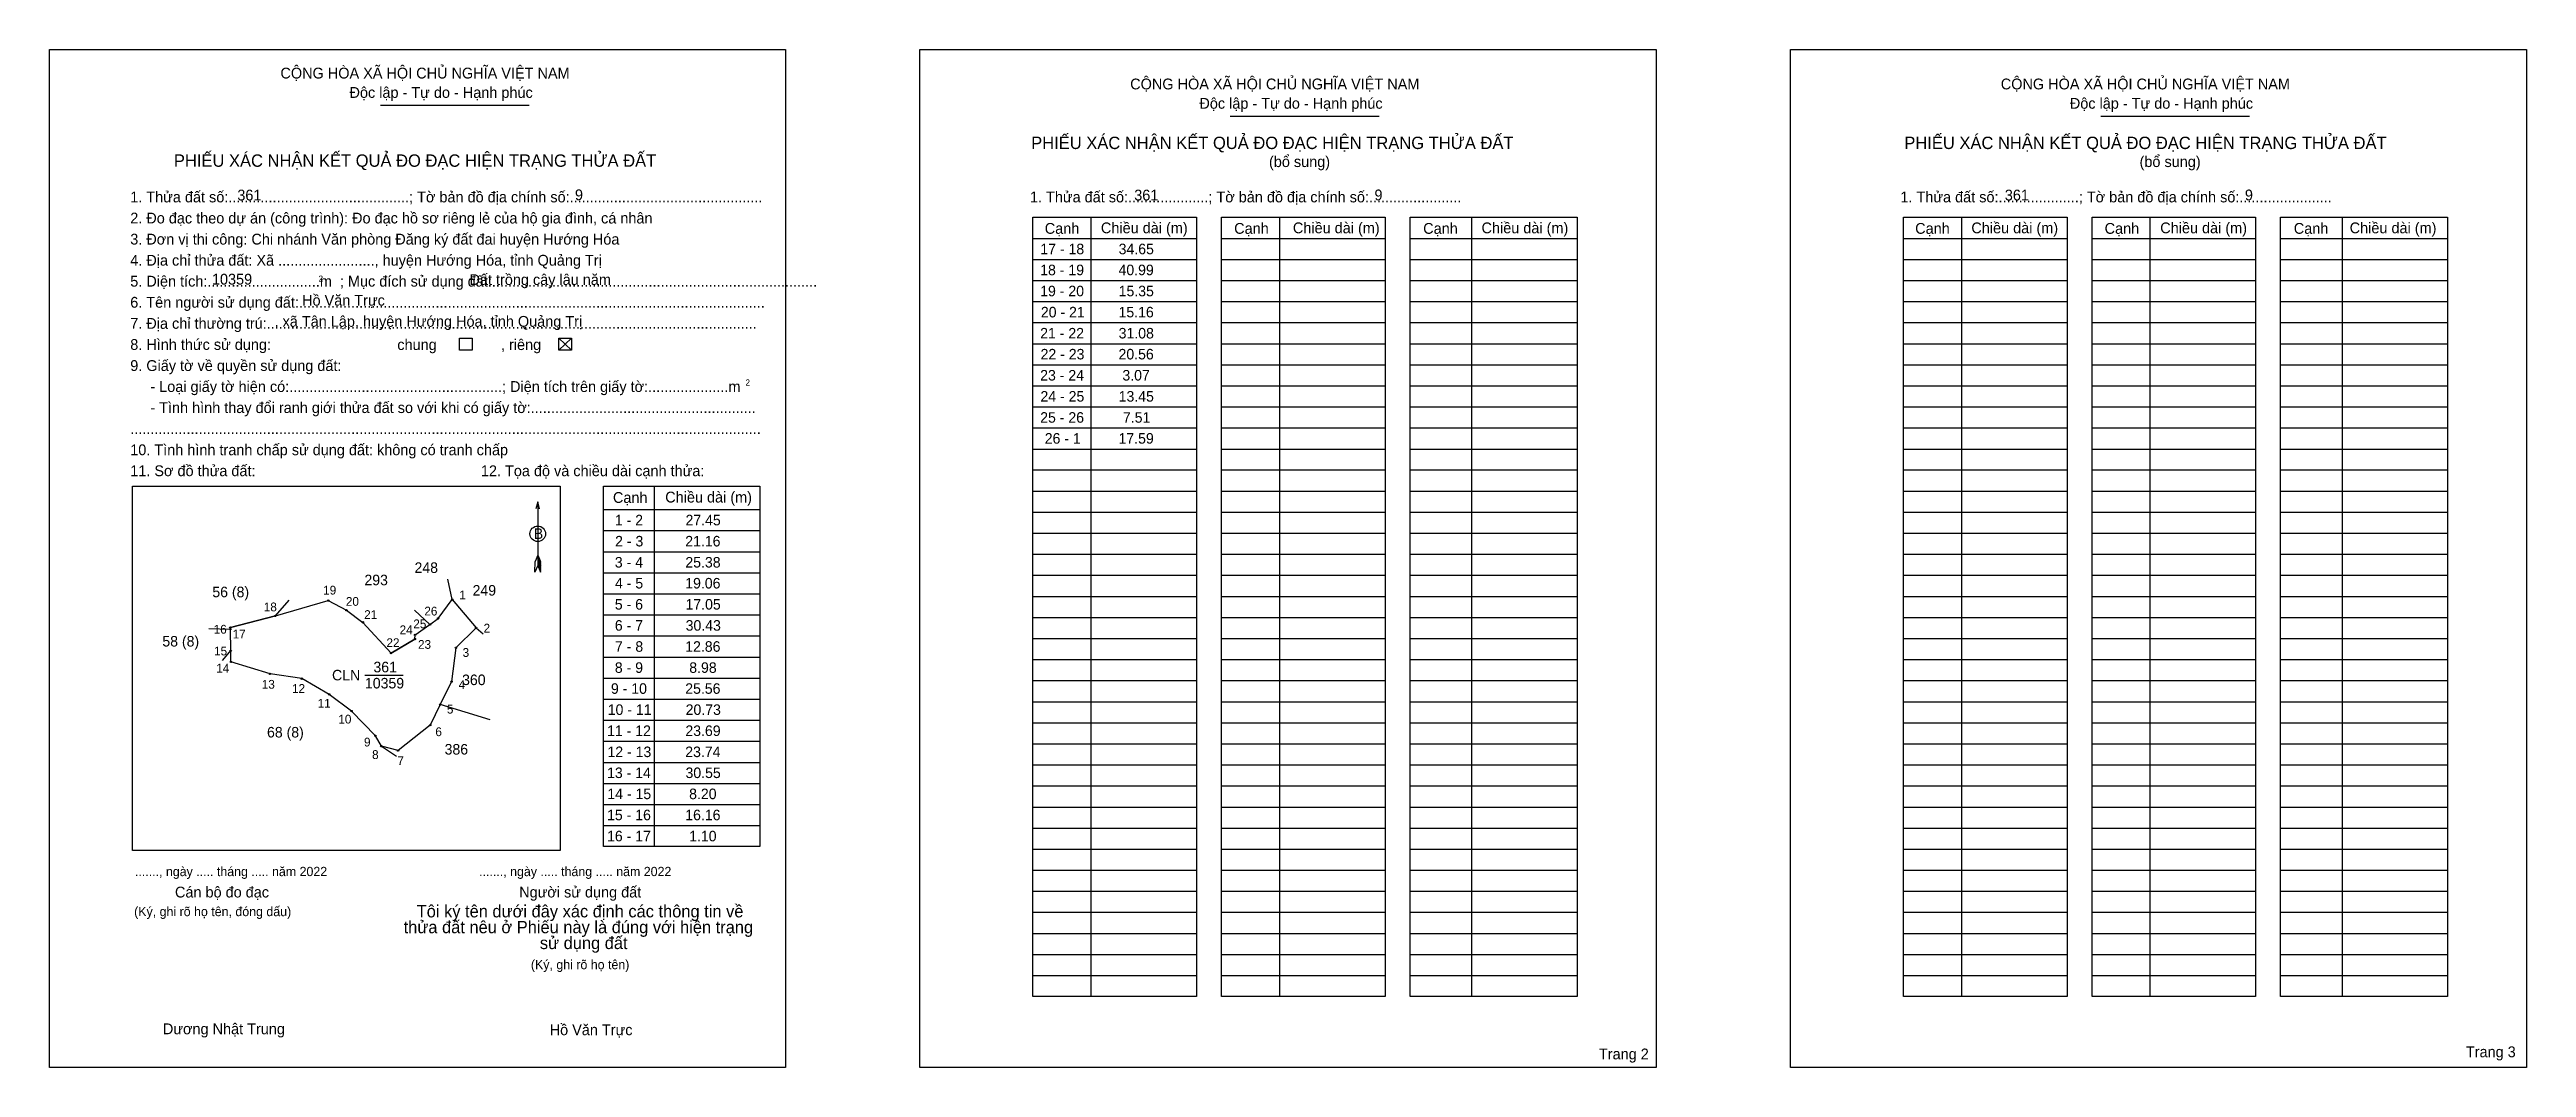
# Model space of a CAD drawing. Extents: x 544777 to 546621, y 1837233 to 1837991.
import ezdxf

# ---------------------------------------------------------------- set-up
doc = ezdxf.new("R2010")
doc.units = 0
for name, color, linetype in [('Level 1', 7, 'Continuous'), ('Level 10', 7, 'Continuous'), ('Level 11', 7, 'Continuous'), ('Level 13', 7, 'Continuous'), ('Level 2', 7, 'Continuous'), ('Level 25', 7, 'Continuous'), ('Level 27', 7, 'Continuous'), ('Level 36', 7, 'Continuous'), ('Level 48', 7, 'Continuous'), ('Level 50', 7, 'Continuous'), ('Level 52', 7, 'Continuous'), ('Level 55', 7, 'Continuous'), ('Level 6', 7, 'Continuous'), ('Level 9', 7, 'Continuous')]:
    doc.layers.add(name, color=color, linetype=linetype)

msp = doc.modelspace()

# ---------------------------------------------------------------- linework, layer by layer
at = {"layer": 'Level 1'}
for p, q in [((544777.1, 1837991.1), (544777.1, 1837991.1)), ((545425, 1837991.1), (545425, 1837991.1)), ((545023.4, 1837949.6), (545134.2, 1837949.6)), ((545656, 1837941.5), (545766.8, 1837941.5)), ((546303.9, 1837941.5), (546414.7, 1837941.5)), ((545509.1, 1837850.5), (545630.9, 1837850.5)), ((545552.3, 1837866.2), (545552.3, 1837286.2)), ((545649.5, 1837850.5), (545771.2, 1837850.5)), ((545692.6, 1837866.2), (545692.6, 1837286.2)), ((545789.8, 1837850.5), (545914.2, 1837850.5)), ((545835.6, 1837866.2), (545835.6, 1837286.2)), ((546157.1, 1837850.5), (546278.8, 1837850.5)), ((546200.2, 1837866.2), (546200.2, 1837286.2)), ((546297.4, 1837850.5), (546419.2, 1837850.5)), ((546340.5, 1837866.2), (546340.5, 1837286.2)), ((546437.8, 1837850.5), (546562.1, 1837850.5)), ((546483.5, 1837866.2), (546483.5, 1837286.2)), ((545509.1, 1837834.8), (545630.9, 1837834.8)), ((545649.5, 1837834.8), (545771.2, 1837834.8)), ((545789.8, 1837834.8), (545914.2, 1837834.8)), ((546157.1, 1837834.8), (546278.8, 1837834.8)), ((546297.4, 1837834.8), (546419.2, 1837834.8)), ((546437.8, 1837834.8), (546562.1, 1837834.8)), ((545509.1, 1837819.1), (545630.9, 1837819.1)), ((545649.5, 1837819.1), (545771.2, 1837819.1)), ((545789.8, 1837819.1), (545914.2, 1837819.1)), ((546157.1, 1837819.1), (546278.8, 1837819.1)), ((546297.4, 1837819.1), (546419.2, 1837819.1)), ((546437.8, 1837819.1), (546562.1, 1837819.1)), ((545509.1, 1837803.5), (545630.9, 1837803.5)), ((545649.5, 1837803.5), (545771.2, 1837803.5)), ((545789.8, 1837803.5), (545914.2, 1837803.5)), ((546157.1, 1837803.5), (546278.8, 1837803.5)), ((546297.4, 1837803.5), (546419.2, 1837803.5)), ((546437.8, 1837803.5), (546562.1, 1837803.5)), ((545509.1, 1837787.8), (545630.9, 1837787.8)), ((545649.5, 1837787.8), (545771.2, 1837787.8)), ((545789.8, 1837787.8), (545914.2, 1837787.8)), ((546157.1, 1837787.8), (546278.8, 1837787.8)), ((546297.4, 1837787.8), (546419.2, 1837787.8)), ((546437.8, 1837787.8), (546562.1, 1837787.8)), ((545156.2, 1837776.2), (545165.6, 1837767.4)), ((545156.2, 1837767.4), (545165.6, 1837776.2)), ((545509.1, 1837772.1), (545630.9, 1837772.1)), ((545649.5, 1837772.1), (545771.2, 1837772.1)), ((545789.8, 1837772.1), (545914.2, 1837772.1)), ((546157.1, 1837772.1), (546278.8, 1837772.1)), ((546297.4, 1837772.1), (546419.2, 1837772.1)), ((546437.8, 1837772.1), (546562.1, 1837772.1)), ((545509.1, 1837756.4), (545630.9, 1837756.4)), ((545509.1, 1837740.8), (545630.9, 1837740.8)), ((545649.5, 1837756.4), (545771.2, 1837756.4)), ((545649.5, 1837740.8), (545771.2, 1837740.8)), ((545789.8, 1837756.4), (545914.2, 1837756.4)), ((545789.8, 1837740.8), (545914.2, 1837740.8)), ((546157.1, 1837756.4), (546278.8, 1837756.4)), ((546157.1, 1837740.8), (546278.8, 1837740.8)), ((546297.4, 1837756.4), (546419.2, 1837756.4)), ((546297.4, 1837740.8), (546419.2, 1837740.8)), ((546437.8, 1837756.4), (546562.1, 1837756.4)), ((546437.8, 1837740.8), (546562.1, 1837740.8)), ((545509.1, 1837725.1), (545630.9, 1837725.1)), ((545649.5, 1837725.1), (545771.2, 1837725.1)), ((545789.8, 1837725.1), (545914.2, 1837725.1)), ((546157.1, 1837725.1), (546278.8, 1837725.1)), ((546297.4, 1837725.1), (546419.2, 1837725.1)), ((546437.8, 1837725.1), (546562.1, 1837725.1)), ((545509.1, 1837709.4), (545630.9, 1837709.4)), ((545649.5, 1837709.4), (545771.2, 1837709.4)), ((545789.8, 1837709.4), (545914.2, 1837709.4)), ((546157.1, 1837709.4), (546278.8, 1837709.4)), ((546297.4, 1837709.4), (546419.2, 1837709.4)), ((546437.8, 1837709.4), (546562.1, 1837709.4)), ((545509.1, 1837693.7), (545630.9, 1837693.7)), ((545649.5, 1837693.7), (545771.2, 1837693.7)), ((545789.8, 1837693.7), (545914.2, 1837693.7)), ((546157.1, 1837693.7), (546278.8, 1837693.7)), ((546297.4, 1837693.7), (546419.2, 1837693.7)), ((546437.8, 1837693.7), (546562.1, 1837693.7)), ((544838.8, 1837666.1), (544838.8, 1837666.1)), ((545227.1, 1837666.1), (545227.1, 1837397.8)), ((545509.1, 1837678.1), (545630.9, 1837678.1)), ((545649.5, 1837678.1), (545771.2, 1837678.1)), ((545789.8, 1837678.1), (545914.2, 1837678.1)), ((546157.1, 1837678.1), (546278.8, 1837678.1)), ((546297.4, 1837678.1), (546419.2, 1837678.1)), ((546437.8, 1837678.1), (546562.1, 1837678.1)), ((545140.5, 1837654.3), (545140.5, 1837606.9)), ((545189.5, 1837648.6), (545305.7, 1837648.6)), ((545509.1, 1837662.4), (545630.9, 1837662.4)), ((545649.5, 1837662.4), (545771.2, 1837662.4)), ((545789.8, 1837662.4), (545914.2, 1837662.4)), ((546157.1, 1837662.4), (546278.8, 1837662.4)), ((546297.4, 1837662.4), (546419.2, 1837662.4)), ((546437.8, 1837662.4), (546562.1, 1837662.4)), ((545189.5, 1837633), (545305.7, 1837633)), ((545509.1, 1837646.7), (545630.9, 1837646.7)), ((545509.1, 1837631), (545630.9, 1837631)), ((545649.5, 1837646.7), (545771.2, 1837646.7)), ((545649.5, 1837631), (545771.2, 1837631)), ((545789.8, 1837646.7), (545914.2, 1837646.7)), ((545789.8, 1837631), (545914.2, 1837631)), ((546157.1, 1837646.7), (546278.8, 1837646.7)), ((546157.1, 1837631), (546278.8, 1837631)), ((546297.4, 1837646.7), (546419.2, 1837646.7)), ((546297.4, 1837631), (546419.2, 1837631)), ((546437.8, 1837646.7), (546562.1, 1837646.7)), ((546437.8, 1837631), (546562.1, 1837631)), ((545140.5, 1837614.8), (545138.5, 1837609.9)), ((545140.5, 1837614.8), (545142.5, 1837609.9)), ((545140.5, 1837614.1), (545142.5, 1837609.2)), ((545140.5, 1837613.4), (545142.5, 1837608.5)), ((545140.5, 1837612.7), (545142.5, 1837607.8)), ((545140.5, 1837612), (545142.5, 1837607.1)), ((545140.5, 1837611.3), (545142.5, 1837606.4)), ((545189.5, 1837617.3), (545305.7, 1837617.3)), ((545509.1, 1837615.4), (545630.9, 1837615.4)), ((545649.5, 1837615.4), (545771.2, 1837615.4)), ((545789.8, 1837615.4), (545914.2, 1837615.4)), ((546157.1, 1837615.4), (546278.8, 1837615.4)), ((546297.4, 1837615.4), (546419.2, 1837615.4)), ((546437.8, 1837615.4), (546562.1, 1837615.4)), ((545138.4, 1837602.1), (545138.5, 1837609.9)), ((545140.5, 1837606.9), (545138.4, 1837602.1)), ((545140.5, 1837610.7), (545142.5, 1837605.7)), ((545140.5, 1837610), (545142.5, 1837605)), ((545140.5, 1837609.3), (545142.5, 1837604.3)), ((545140.5, 1837608.6), (545142.5, 1837603.6)), ((545140.5, 1837607.9), (545142.6, 1837602.9)), ((545140.5, 1837606.9), (545142.6, 1837602.1)), ((545142.6, 1837602.1), (545142.5, 1837609.9)), ((545189.5, 1837601.6), (545305.7, 1837601.6)), ((545509.1, 1837599.7), (545630.9, 1837599.7)), ((545649.5, 1837599.7), (545771.2, 1837599.7)), ((545789.8, 1837599.7), (545914.2, 1837599.7)), ((546157.1, 1837599.7), (546278.8, 1837599.7)), ((546297.4, 1837599.7), (546419.2, 1837599.7)), ((546437.8, 1837599.7), (546562.1, 1837599.7)), ((545189.5, 1837585.9), (545305.7, 1837585.9)), ((545509.1, 1837584), (545630.9, 1837584)), ((545649.5, 1837584), (545771.2, 1837584)), ((545789.8, 1837584), (545914.2, 1837584)), ((546157.1, 1837584), (546278.8, 1837584)), ((546297.4, 1837584), (546419.2, 1837584)), ((546437.8, 1837584), (546562.1, 1837584)), ((545189.5, 1837570.3), (545305.7, 1837570.3)), ((545509.1, 1837568.3), (545630.9, 1837568.3)), ((545649.5, 1837568.3), (545771.2, 1837568.3)), ((545789.8, 1837568.3), (545914.2, 1837568.3)), ((546157.1, 1837568.3), (546278.8, 1837568.3)), ((546297.4, 1837568.3), (546419.2, 1837568.3)), ((546437.8, 1837568.3), (546562.1, 1837568.3)), ((545189.5, 1837554.6), (545305.7, 1837554.6)), ((545189.5, 1837538.9), (545305.7, 1837538.9)), ((545509.1, 1837552.7), (545630.9, 1837552.7)), ((545649.5, 1837552.7), (545771.2, 1837552.7)), ((545789.8, 1837552.7), (545914.2, 1837552.7)), ((546157.1, 1837552.7), (546278.8, 1837552.7)), ((546297.4, 1837552.7), (546419.2, 1837552.7)), ((546437.8, 1837552.7), (546562.1, 1837552.7)), ((545189.5, 1837523.2), (545305.7, 1837523.2)), ((545509.1, 1837537), (545630.9, 1837537)), ((545509.1, 1837521.3), (545630.9, 1837521.3)), ((545649.5, 1837537), (545771.2, 1837537)), ((545649.5, 1837521.3), (545771.2, 1837521.3)), ((545789.8, 1837537), (545914.2, 1837537)), ((545789.8, 1837521.3), (545914.2, 1837521.3)), ((546157.1, 1837537), (546278.8, 1837537)), ((546157.1, 1837521.3), (546278.8, 1837521.3)), ((546297.4, 1837537), (546419.2, 1837537)), ((546297.4, 1837521.3), (546419.2, 1837521.3)), ((546437.8, 1837537), (546562.1, 1837537)), ((546437.8, 1837521.3), (546562.1, 1837521.3)), ((545189.5, 1837507.6), (545305.7, 1837507.6)), ((545509.1, 1837505.6), (545630.9, 1837505.6)), ((545649.5, 1837505.6), (545771.2, 1837505.6)), ((545789.8, 1837505.6), (545914.2, 1837505.6)), ((546157.1, 1837505.6), (546278.8, 1837505.6)), ((546297.4, 1837505.6), (546419.2, 1837505.6)), ((546437.8, 1837505.6), (546562.1, 1837505.6)), ((545189.5, 1837491.9), (545305.7, 1837491.9)), ((545509.1, 1837489.9), (545630.9, 1837489.9)), ((545649.5, 1837489.9), (545771.2, 1837489.9)), ((545789.8, 1837489.9), (545914.2, 1837489.9)), ((546157.1, 1837489.9), (546278.8, 1837489.9)), ((546297.4, 1837489.9), (546419.2, 1837489.9)), ((546437.8, 1837489.9), (546562.1, 1837489.9)), ((545189.5, 1837476.2), (545305.7, 1837476.2)), ((545509.1, 1837474.3), (545630.9, 1837474.3)), ((545649.5, 1837474.3), (545771.2, 1837474.3)), ((545789.8, 1837474.3), (545914.2, 1837474.3)), ((546157.1, 1837474.3), (546278.8, 1837474.3)), ((546297.4, 1837474.3), (546419.2, 1837474.3)), ((546437.8, 1837474.3), (546562.1, 1837474.3)), ((545189.5, 1837460.5), (545305.7, 1837460.5)), ((545189.5, 1837444.8), (545305.7, 1837444.8)), ((545509.1, 1837458.6), (545630.9, 1837458.6)), ((545649.5, 1837458.6), (545771.2, 1837458.6)), ((545789.8, 1837458.6), (545914.2, 1837458.6)), ((546157.1, 1837458.6), (546278.8, 1837458.6)), ((546297.4, 1837458.6), (546419.2, 1837458.6)), ((546437.8, 1837458.6), (546562.1, 1837458.6)), ((545189.5, 1837429.2), (545305.7, 1837429.2)), ((545509.1, 1837442.9), (545630.9, 1837442.9)), ((545509.1, 1837427.2), (545630.9, 1837427.2)), ((545649.5, 1837442.9), (545771.2, 1837442.9)), ((545649.5, 1837427.2), (545771.2, 1837427.2)), ((545789.8, 1837442.9), (545914.2, 1837442.9)), ((545789.8, 1837427.2), (545914.2, 1837427.2)), ((546157.1, 1837442.9), (546278.8, 1837442.9)), ((546157.1, 1837427.2), (546278.8, 1837427.2)), ((546297.4, 1837442.9), (546419.2, 1837442.9)), ((546297.4, 1837427.2), (546419.2, 1837427.2)), ((546437.8, 1837442.9), (546562.1, 1837442.9)), ((546437.8, 1837427.2), (546562.1, 1837427.2)), ((545189.5, 1837413.5), (545305.7, 1837413.5)), ((545509.1, 1837411.6), (545630.9, 1837411.6)), ((545649.5, 1837411.6), (545771.2, 1837411.6)), ((545789.8, 1837411.6), (545914.2, 1837411.6)), ((546157.1, 1837411.6), (546278.8, 1837411.6)), ((546297.4, 1837411.6), (546419.2, 1837411.6)), ((546437.8, 1837411.6), (546562.1, 1837411.6)), ((545157.2, 1837394.8), (545157.2, 1837394.8)), ((545509.1, 1837395.9), (545630.9, 1837395.9)), ((545649.5, 1837395.9), (545771.2, 1837395.9)), ((545789.8, 1837395.9), (545914.2, 1837395.9)), ((546157.1, 1837395.9), (546278.8, 1837395.9)), ((546297.4, 1837395.9), (546419.2, 1837395.9)), ((546437.8, 1837395.9), (546562.1, 1837395.9)), ((545509.1, 1837380.2), (545630.9, 1837380.2)), ((545649.5, 1837380.2), (545771.2, 1837380.2)), ((545789.8, 1837380.2), (545914.2, 1837380.2)), ((546157.1, 1837380.2), (546278.8, 1837380.2)), ((546297.4, 1837380.2), (546419.2, 1837380.2)), ((546437.8, 1837380.2), (546562.1, 1837380.2)), ((545509.1, 1837364.5), (545630.9, 1837364.5)), ((545649.5, 1837364.5), (545771.2, 1837364.5)), ((545789.8, 1837364.5), (545914.2, 1837364.5)), ((546157.1, 1837364.5), (546278.8, 1837364.5)), ((546297.4, 1837364.5), (546419.2, 1837364.5)), ((546437.8, 1837364.5), (546562.1, 1837364.5)), ((545509.1, 1837348.9), (545630.9, 1837348.9)), ((545649.5, 1837348.9), (545771.2, 1837348.9)), ((545789.8, 1837348.9), (545914.2, 1837348.9)), ((546157.1, 1837348.9), (546278.8, 1837348.9)), ((546297.4, 1837348.9), (546419.2, 1837348.9)), ((546437.8, 1837348.9), (546562.1, 1837348.9)), ((545509.1, 1837333.2), (545630.9, 1837333.2)), ((545509.1, 1837317.5), (545630.9, 1837317.5)), ((545649.5, 1837333.2), (545771.2, 1837333.2)), ((545649.5, 1837317.5), (545771.2, 1837317.5)), ((545789.8, 1837333.2), (545914.2, 1837333.2)), ((545789.8, 1837317.5), (545914.2, 1837317.5)), ((546157.1, 1837333.2), (546278.8, 1837333.2)), ((546157.1, 1837317.5), (546278.8, 1837317.5)), ((546297.4, 1837333.2), (546419.2, 1837333.2)), ((546297.4, 1837317.5), (546419.2, 1837317.5)), ((546437.8, 1837333.2), (546562.1, 1837333.2)), ((546437.8, 1837317.5), (546562.1, 1837317.5)), ((545509.1, 1837301.8), (545630.9, 1837301.8)), ((545649.5, 1837301.8), (545771.2, 1837301.8)), ((545789.8, 1837301.8), (545914.2, 1837301.8)), ((546157.1, 1837301.8), (546278.8, 1837301.8)), ((546297.4, 1837301.8), (546419.2, 1837301.8)), ((546437.8, 1837301.8), (546562.1, 1837301.8)), ((545325, 1837233.4), (545325, 1837233.4)), ((545972.9, 1837233.4), (545972.9, 1837233.4))]:
    msp.add_line(p, q, dxfattribs=at)
for points in [[(545509.1, 1837866.2), (545630.9, 1837866.2), (545630.9, 1837286.2), (545509.1, 1837286.2)], [(545649.5, 1837866.2), (545771.2, 1837866.2), (545771.2, 1837286.2), (545649.5, 1837286.2)], [(545789.8, 1837866.2), (545914.2, 1837866.2), (545914.2, 1837286.2), (545789.8, 1837286.2)], [(546157.1, 1837866.2), (546278.8, 1837866.2), (546278.8, 1837286.2), (546157.1, 1837286.2)], [(546297.4, 1837866.2), (546419.2, 1837866.2), (546419.2, 1837286.2), (546297.4, 1837286.2)], [(546437.8, 1837866.2), (546562.1, 1837866.2), (546562.1, 1837286.2), (546437.8, 1837286.2)], [(544838.8, 1837666.1), (545157.2, 1837666.1), (545157.2, 1837394.8), (544838.8, 1837394.8)], [(545189.5, 1837666.1), (545305.7, 1837666.1), (545305.7, 1837397.8), (545189.5, 1837397.8)]]:
    msp.add_lwpolyline(points, close=True, dxfattribs=at)
msp.add_lwpolyline([(545141.8, 1837649.3), (545140.5, 1837654.3), (545139.1, 1837649.3)], dxfattribs=at)
msp.add_circle((545140.5, 1837630.6), 5.79, dxfattribs=at)
at = {"layer": 'Level 10'}
msp.add_lwpolyline([(544911.7, 1837560.8), (544945.3, 1837569.5), (544984.6, 1837580.9), (544998.1, 1837573.7), (545010.4, 1837564.7), (545031.4, 1837541.8), (545049.1, 1837552.3), (545049.2, 1837555.4), (545060.3, 1837563), (545066.3, 1837567.6), (545076.9, 1837581.6), (545094.6, 1837560.7), (545079.6, 1837545.8), (545076.4, 1837520.6), (545068, 1837503.5), (545060.5, 1837488.2), (545036.6, 1837469.3), (545024.1, 1837472.5), (545019.7, 1837480.3), (545001.9, 1837498.6), (544985.3, 1837511), (544964.8, 1837522.8), (544941.3, 1837526.3), (544912.1, 1837535.3), (544912, 1837543.5), (544911.7, 1837559.7)], close=True, dxfattribs=at)
at = {"layer": 'Level 11'}
for centre in [(544984.6, 1837580.9), (544998.1, 1837573.7), (545076.9, 1837581.6), (544911.7, 1837560.8), (544911.7, 1837560.8), (544911.7, 1837559.7), (544945.3, 1837569.5), (545010.4, 1837564.7), (545049.2, 1837555.4), (545060.3, 1837563), (545066.3, 1837567.6), (545094.6, 1837560.7), (544912, 1837543.5), (545031.4, 1837541.8), (545049.1, 1837552.3), (545079.6, 1837545.8), (544912.1, 1837535.3), (544941.3, 1837526.3), (544964.8, 1837522.8), (545076.4, 1837520.6), (544985.3, 1837511), (545068, 1837503.5), (545001.9, 1837498.6), (545060.5, 1837488.2), (545019.7, 1837480.3), (545024.1, 1837472.5), (545036.6, 1837469.3)]:
    msp.add_circle(centre, 0.523, dxfattribs=at)
at = {"layer": 'Level 2'}
for points in [[(544777.1, 1837991.1), (545324.9, 1837991.1), (545324.9, 1837233.4), (544777.1, 1837233.4)], [(545425, 1837991.1), (545972.9, 1837991.1), (545972.9, 1837233.4), (545425, 1837233.4)], [(546073, 1837991.1), (546620.8, 1837991.1), (546620.8, 1837233.4), (546073, 1837233.4)]]:
    msp.add_lwpolyline(points, close=True, dxfattribs=at)
at = {"layer": 'Level 25'}
for p, q in [((544945.3, 1837569.5), (544911.7, 1837560.8)), ((545060.3, 1837563), (545066.3, 1837567.6)), ((545049.1, 1837552.3), (545031.4, 1837541.8))]:
    msp.add_line(p, q, dxfattribs=at)
at = {"layer": 'Level 27'}
for p, q in [((545076.9, 1837581.6), (545073.6, 1837596.9)), ((544945.3, 1837569.5), (544955.5, 1837581.3)), ((545060.3, 1837563), (545048.8, 1837573.7))]:
    msp.add_line(p, q, dxfattribs=at)
at = {"layer": 'Level 50'}
for points in [[(545082.2, 1837776.2), (545091.6, 1837776.2), (545091.6, 1837767.4), (545082.2, 1837767.4)], [(545156.2, 1837776.2), (545165.6, 1837776.2), (545165.6, 1837767.4), (545156.2, 1837767.4)]]:
    msp.add_lwpolyline(points, close=True, dxfattribs=at)
at = {"layer": 'Level 9'}
for p, q in [((544895.8, 1837560), (544911.7, 1837559.7)), ((545094.6, 1837560.7), (545099.8, 1837556.1)), ((544905.8, 1837536.2), (544912.3, 1837543.9)), ((545011.9, 1837525.4), (545040.4, 1837525.4)), ((545105.2, 1837492.1), (545068, 1837503.5)), ((545024.1, 1837472.5), (545035.4, 1837465))]:
    msp.add_line(p, q, dxfattribs=at)

# ---------------------------------------------------------------- texts
at = {"layer": 'Level 1'}
for s, height, p in [('CỘNG HÒA XÃ HỘI CHỦ NGHĨA VIỆT NAM', 8.047, (544949, 1837969.5)), ('Độc lập - Tự do - Hạnh phúc', 8.047, (545000.4, 1837955.1)), ('CỘNG HÒA XÃ HỘI CHỦ NGHĨA VIỆT NAM', 8.047, (545581.5, 1837961.4)), ('CỘNG HÒA XÃ HỘI CHỦ NGHĨA VIỆT NAM', 8.047, (546229.5, 1837961.4)), ('Độc lập - Tự do - Hạnh phúc', 8.047, (545633, 1837947)), ('Độc lập - Tự do - Hạnh phúc', 8.047, (546280.9, 1837947)), ('PHIẾU XÁC NHẬN KẾT QUẢ ĐO ĐẠC HIỆN TRẠNG THỬA ĐẤT', 9.197, (545507.8, 1837917)), ('PHIẾU XÁC NHẬN KẾT QUẢ ĐO ĐẠC HIỆN TRẠNG THỬA ĐẤT', 9.197, (546157.7, 1837917)), ('PHIẾU XÁC NHẬN KẾT QUẢ ĐO ĐẠC HIỆN TRẠNG THỬA ĐẤT', 9.197, (544869.7, 1837903.8)), ('(bổ sung)', 8.05, (545684.8, 1837903.6)), ('(bổ sung)', 8.05, (546332.8, 1837903.6)), ('2. Đo đạc theo dự án (công trình): Đo đạc hồ sơ riêng lẻ của hộ gia đình, cá nhân', 8.047, (544837.2, 1837861.6)), ('1. Thửa đất số:.............................................; Tờ bản đồ địa chính số:................................................', 8.0467, (544837.2, 1837877.3)), ('1. Thửa đất số:....................; Tờ bản đồ địa chính số:.......................', 8.047, (545506.9, 1837877.3)), ('1. Thửa đất số:....................; Tờ bản đồ địa chính số:.......................', 8.047, (546154.8, 1837877.3)), ('3. Đơn vị thi công: Chi nhánh Văn phòng Đăng ký đất đai huyện Hướng Hóa', 8.047, (544837.2, 1837845.9)), ('Cạnh', 8.05, (545517.9, 1837853.9)), ('Chiều dài (m)', 8.047, (545559.7, 1837854.3)), ('Cạnh', 8.05, (545658.9, 1837853.9)), ('Chiều dài (m)', 8.047, (545702.6, 1837854.3)), ('Cạnh', 8.05, (545799.6, 1837853.9)), ('Chiều dài (m)', 8.047, (545843, 1837854.3)), ('Cạnh', 8.05, (546165.8, 1837853.9)), ('Chiều dài (m)', 8.047, (546207.6, 1837854.3)), ('Cạnh', 8.05, (546306.8, 1837853.9)), ('Chiều dài (m)', 8.047, (546348.2, 1837854.3)), ('Cạnh', 8.05, (546447.6, 1837853.9)), ('Chiều dài (m)', 8.047, (546489.2, 1837854.3)), ('4. Địa chỉ thửa đất: Xã ........................, huyện Hướng Hóa, tỉnh Quảng Trị', 8.047, (544837.2, 1837830.2)), ('5. Diện tích:............................m  ; Mục đích sử dụng đất:.................................................................................', 8.0467, (544837.2, 1837814.6)), ('2', 4.6, (544977.3, 1837818.2)), ('6. Tên người sử dụng đất:....................................................................................................................', 8.0467, (544837.2, 1837798.9)), ('7. Địa chỉ thường trú:..........................................................................................................................', 8.0467, (544837.2, 1837783.2)), ('9. Giấy tờ về quyền sử dụng đất:', 8.047, (544837.2, 1837751.8)), ('chung                , riêng', 8.047, (545036, 1837767.4)), ('     - Loại giấy tờ hiện có:.....................................................; Diện tích trên giấy tờ:....................m', 8.0467, (544837.2, 1837736.2)), ('2', 4.6, (545295.1, 1837740.9)), ('     - Tình hình thay đổi ranh giới thửa đất so với khi có giấy tờ:........................................................', 8.0467, (544837.2, 1837720.5)), ('.............................................................................................................................................................', 8.0467, (544837.2, 1837704.8)), ('10. Tình hình tranh chấp sử dụng đất: không có tranh chấp', 8.047, (544837.2, 1837689.1)), ('11. Sơ đồ thửa đất:', 8.047, (544837.2, 1837673.5)), ('12. Tọa độ và chiều dài cạnh thửa:', 8.047, (545098.2, 1837673.5)), ('Cạnh', 8.05, (545196.5, 1837653.6)), ('Chiều dài (m)', 8.047, (545235.4, 1837653.9)), ('B', 7.84, (545137.6, 1837626.8)), ('......., ngày ..... tháng ..... năm 2022', 6.898, (544840.7, 1837375.8)), ('......., ngày ..... tháng ..... năm 2022', 6.898, (545096.9, 1837375.8)), ('(Ký, ghi rõ họ tên, đóng dấu)', 6.898, (544840.1, 1837346)), ('Cán bộ đo đạc', 8.047, (544870.5, 1837359.9)), ('Tôi ký tên dưới đây xác định các thông tin về', 9.144, (545050.4, 1837345.1)), ('Người sử dụng đất', 8.047, (545126.7, 1837359.9)), ('thửa đất nêu ở Phiếu này là đúng với hiện trạng', 9.144, (545040.7, 1837333.3)), ('sử dụng đất', 9.144, (545142.1, 1837321.5)), ('(Ký, ghi rõ họ tên)', 6.898, (545135.4, 1837306.5)), ('Dương Nhật Trung', 8.047, (544861.5, 1837258.1)), ('Trang 2', 8.05, (545930.4, 1837239.4)), ('Trang 3', 8.05, (546575.7, 1837241))]:
    msp.add_text(s, height=height, dxfattribs=at).set_placement(p)
at = {"layer": 'Level 13'}
for s, p in [('CLN', (544987.4, 1837521.5)), ('10359', (545011.9, 1837515.5)), ('361', (545018.2, 1837527.5))]:
    msp.add_text(s, height=7.84, dxfattribs=at).set_placement(p)
at = {"layer": 'Level 36'}
for s, p in [('293', (545011.5, 1837592.3)), ('248', (545048.8, 1837601.5)), ('249', (545092, 1837584.6)), ('56 (8)', (544898.3, 1837583.4)), ('58 (8)', (544861.1, 1837546.7)), ('360', (545084.2, 1837518)), ('68 (8)', (544939, 1837479)), ('386', (545071.2, 1837466.3))]:
    msp.add_text(s, height=7.84, dxfattribs=at).set_placement(p)
at = {"layer": 'Level 48'}
msp.add_text('8. Hình thức sử dụng:', height=8.047, dxfattribs=at).set_placement((544837.2, 1837767.5))
at = {"layer": 'Level 52'}
for s, p in [('17 - 18', (545514.6, 1837838.7)), ('34.65', (545572.9, 1837838.7)), ('18 - 19', (545514.5, 1837823.1)), ('19 - 20', (545514.5, 1837807.4)), ('40.99', (545572.8, 1837823.1)), ('15.35', (545572.9, 1837807.4)), ('20 - 21', (545515, 1837791.7)), ('15.16', (545572.8, 1837791.7)), ('21 - 22', (545514.5, 1837776)), ('31.08', (545572.9, 1837776)), ('22 - 23', (545514.8, 1837760.4)), ('20.56', (545572.8, 1837760.4)), ('23 - 24', (545514.5, 1837744.7)), ('3.07', (545575.7, 1837744.7)), ('24 - 25', (545514.7, 1837729)), ('13.45', (545572.9, 1837729)), ('25 - 26', (545514.5, 1837713.3)), ('26 - 1', (545517.9, 1837697.7)), ('17.59', (545572.8, 1837697.7)), ('7.51', (545576.1, 1837713.3)), ('1 - 2', (545197.9, 1837636.9)), ('27.45', (545250.5, 1837636.9)), ('3 - 4', (545197.9, 1837605.5)), ('2 - 3', (545198.1, 1837621.2)), ('21.16', (545250.3, 1837621.2)), ('25.38', (545250.4, 1837605.5)), ('4 - 5', (545198, 1837589.9)), ('19.06', (545250.3, 1837589.9)), ('5 - 6', (545197.9, 1837574.2)), ('17.05', (545250.5, 1837574.2)), ('6 - 7', (545197.9, 1837558.5)), ('30.43', (545250.6, 1837558.5)), ('7 - 8', (545198, 1837542.8)), ('12.86', (545250.3, 1837542.8)), ('9 - 10', (545195, 1837511.5)), ('8 - 9', (545197.9, 1837527.1)), ('25.56', (545250.3, 1837511.5)), ('8.98', (545253.3, 1837527.1)), ('10 - 11', (545192.6, 1837495.8)), ('20.73', (545250.6, 1837495.8)), ('11 - 12', (545192.1, 1837480.1)), ('23.69', (545250.4, 1837480.1)), ('12 - 13', (545192.4, 1837464.4)), ('23.74', (545250.3, 1837464.4)), ('13 - 14', (545192.1, 1837448.8)), ('30.55', (545250.5, 1837448.8)), ('14 - 15', (545192.3, 1837433.1)), ('8.20', (545253.2, 1837433.1)), ('15 - 16', (545192.1, 1837417.4)), ('16 - 17', (545192.1, 1837401.7)), ('16.16', (545250.3, 1837417.4)), ('1.10', (545253.2, 1837401.7))]:
    msp.add_text(s, height=7.84, dxfattribs=at).set_placement(p)
at = {"layer": 'Level 55'}
for s, p in [('19', (544984.4, 1837580.9)), ('20', (544998, 1837573.7)), ('1', (545076.8, 1837581.6)), ('17', (544911.5, 1837560.8)), ('16', (544911.6, 1837559.7)), ('18', (544945.1, 1837569.5)), ('21', (545010.2, 1837564.7)), ('24', (545049, 1837555.4)), ('25', (545060.1, 1837563)), ('26', (545066.1, 1837567.6)), ('2', (545094.5, 1837560.7)), ('15', (544911.8, 1837543.5)), ('22', (545031.2, 1837541.8)), ('23', (545048.9, 1837552.3)), ('3', (545079.5, 1837545.8)), ('14', (544911.9, 1837535.3)), ('13', (544941.1, 1837526.3)), ('12', (544964.6, 1837522.8)), ('4', (545076.3, 1837520.6)), ('11', (544985.1, 1837511)), ('5', (545067.9, 1837503.5)), ('10', (545001.7, 1837498.6)), ('6', (545060.4, 1837488.2)), ('9', (545019.6, 1837480.3)), ('8', (545024, 1837472.5)), ('7', (545036.5, 1837469.3))]:
    msp.add_text(s, height=0.261, dxfattribs=at).set_placement(p)
at = {"layer": 'Level 6'}
for s, height, p in [('361', 8.05, (544916.9, 1837878.7)), ('9', 8.05, (545168.2, 1837878.9)), ('361', 8.05, (545584.5, 1837878.7)), ('9', 8.05, (545763.3, 1837878.8)), ('361', 8.05, (546232.5, 1837878.7)), ('9', 8.05, (546411.2, 1837878.8)), ('10359', 8.05, (544898, 1837816.1)), ('Đất trồng cây lâu năm', 8.047, (545089.7, 1837815.8)), ('Hồ Văn Trực', 8.047, (544965.1, 1837800.4)), (', xã Tân Lập, huyện Hướng Hóa, tỉnh Quảng Trị', 8.047, (544944.6, 1837784.7)), ('Hồ Văn Trực', 8.047, (545149.4, 1837257.4))]:
    msp.add_text(s, height=height, dxfattribs=at).set_placement(p)
at = {"layer": 'Level 9'}
for s, p in [('18', (544936.6, 1837572.9)), ('19', (544980.8, 1837585.4)), ('20', (544997.7, 1837577)), ('26', (545056.1, 1837569.8)), ('1', (545082.1, 1837581.8)), ('16', (544899.3, 1837556.3)), ('17', (544913.4, 1837552.7)), ('21', (545011.3, 1837567.2)), ('24', (545037.7, 1837555.9)), ('25', (545047.9, 1837560.3)), ('2', (545100.2, 1837557.1)), ('15', (544899.6, 1837540.1)), ('22', (545027.9, 1837546.3)), ('23', (545051.4, 1837545)), ('3', (545084.6, 1837539)), ('14', (544901.2, 1837527.3)), ('13', (544935.1, 1837515.3)), ('12', (544957.6, 1837512.2)), ('4', (545081.6, 1837515.1)), ('11', (544976.7, 1837501.2)), ('5', (545072.9, 1837496.8)), ('10', (544992.1, 1837489.4)), ('6', (545064.3, 1837480)), ('9', (545011.2, 1837472.3)), ('8', (545017.2, 1837463)), ('7', (545036, 1837458.4))]:
    msp.add_text(s, height=6.53, dxfattribs=at).set_placement(p)

doc.saveas('drawing.dxf')
